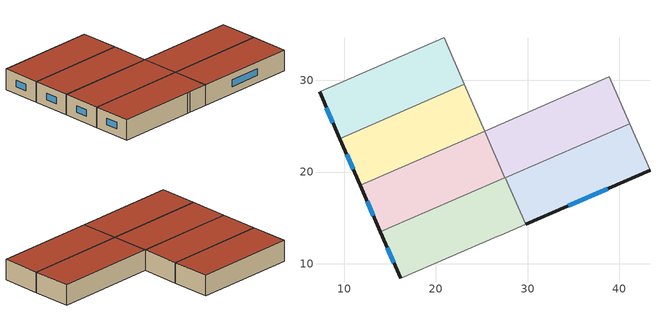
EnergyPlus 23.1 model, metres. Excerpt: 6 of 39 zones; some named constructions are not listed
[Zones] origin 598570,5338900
5e30c5bbadaff8ec_F2_dwelling_0
 floor to 5e30c5bbadaff8ec_F1_dwelling_0 (EU_floor_Construction): 27.56,19.39 29.78,14.31 27.05,13.13 26.74,13 16.16,8.41 13.95,13.48 z6
 wall outside (EU_wall_Construction): 13.95,13.48 16.16,8.41 z6:9
 wall adiabatic (EU_wall_Construction): 16.16,8.41 26.74,13 27.05,13.13 29.78,14.31 z6:9
 wall to 5e30c5bbadaff8ec_F2_dwelling_1 (EU_wall_Construction): 29.78,14.31 27.56,19.39 z6:9
 wall to 5e30c5bbadaff8ec_F2_dwelling_2 (EU_wall_Construction): 27.53,19.38 13.95,13.48 z6:9
 wall to 5e30c5bbadaff8ec_F2_dwelling_3 (EU_wall_Construction): 27.56,19.39 27.53,19.38 z6:9
 window (EU_Window_Construction): 14.7,11.75 15.41,10.13 z7.02:7.98
 roof outside (EU_roof_Construction): 27.05,13.13 29.78,14.31 27.56,19.39 13.95,13.48 16.16,8.41 26.74,13 z9
5e30c5bbadaff8ec_F2_dwelling_1
 floor to 5e30c5bbadaff8ec_F1_dwelling_1 (EU_floor_Construction): 41.11,25.29 43.34,20.18 29.8,14.32 29.78,14.31 27.56,19.39 z6
 wall outside (EU_wall_Construction): 29.8,14.32 43.34,20.18 z6:9
 wall adiabatic (EU_wall_Construction): 43.34,20.18 41.11,25.29 / 29.78,14.31 29.8,14.32 z6:9
 wall to 5e30c5bbadaff8ec_F2_dwelling_3 (EU_wall_Construction): 41.11,25.29 27.56,19.39 z6:9
 window (EU_Window_Construction): 34.41,16.31 38.73,18.19 z7.02:7.98
 roof outside (EU_roof_Construction): 43.34,20.18 41.11,25.29 27.56,19.39 29.78,14.31 29.8,14.32 z9
5e30c5bbadaff8ec_F2_dwelling_2
 floor to 5e30c5bbadaff8ec_F1_dwelling_2 (EU_floor_Construction): 25.32,24.47 27.53,19.38 13.95,13.48 11.74,18.56 z6
 wall outside (EU_wall_Construction): 11.74,18.56 13.95,13.48 z6:9
 wall to 5e30c5bbadaff8ec_F2_dwelling_3 (EU_wall_Construction): 27.53,19.38 25.32,24.47 z6:9
 wall to 5e30c5bbadaff8ec_F2_dwelling_4 (EU_wall_Construction): 25.32,24.46 11.74,18.56 z6:9
 window (EU_Window_Construction): 12.5,16.83 13.2,15.21 z7.02:7.98
 roof outside (EU_roof_Construction): 27.53,19.38 25.32,24.47 11.74,18.56 13.95,13.48 z9
5e30c5bbadaff8ec_F2_dwelling_3
 floor to 5e30c5bbadaff8ec_F1_dwelling_3 (EU_floor_Construction): 38.89,30.37 41.11,25.29 27.53,19.38 25.32,24.47 z6
 wall adiabatic (EU_wall_Construction): 41.11,25.29 38.89,30.37 z6:9
 wall to 5e30c5bbadaff8ec_F2_dwelling_5 (EU_wall_Construction): 38.89,30.37 25.32,24.47 z6:9
 roof outside (EU_roof_Construction): 41.11,25.29 38.89,30.37 25.32,24.47 27.53,19.38 z9
5e30c5bbadaff8ec_F2_dwelling_4
 floor to 5e30c5bbadaff8ec_F1_dwelling_4 (EU_floor_Construction): 23.1,29.55 25.32,24.46 11.74,18.56 9.53,23.65 z6
 wall outside (EU_wall_Construction): 9.53,23.65 11.74,18.56 z6:9
 wall to 5e30c5bbadaff8ec_F2_dwelling_5 (EU_wall_Construction): 25.32,24.46 23.1,29.55 z6:9
 wall to 5e30c5bbadaff8ec_F2_dwelling_6 (EU_wall_Construction): 23.1,29.55 9.53,23.65 z6:9
 window (EU_Window_Construction): 10.28,21.92 10.99,20.29 z7.02:7.98
 roof outside (EU_roof_Construction): 25.32,24.46 23.1,29.55 9.53,23.65 11.74,18.56 z9
5e30c5bbadaff8ec_F2_dwelling_6
 floor to 5e30c5bbadaff8ec_F1_dwelling_6 (EU_floor_Construction): 20.89,34.64 23.1,29.55 9.53,23.65 7.32,28.74 z6
 wall outside (EU_wall_Construction): 7.32,28.74 9.53,23.65 z6:9
 wall to 5e30c5bbadaff8ec_F2_dwelling_7 (EU_wall_Construction): 23.1,29.55 20.89,34.64 z6:9
 wall to 5e30c5bbadaff8ec_F2_dwelling_8 (EU_wall_Construction): 20.88,34.64 7.32,28.74 z6:9
 window (EU_Window_Construction): 8.07,27.01 8.78,25.38 z7.02:7.98
 roof outside (EU_roof_Construction): 23.1,29.55 20.89,34.64 7.32,28.74 9.53,23.65 z9
[HVACTEMPLATE:THERMOSTAT] Constant Heating Setpoint=20; Constant Cooling Setpoint=50
EU_HeatOnly_5e30c5bbadaff8ec_F0_dwelling_0; EU_HeatOnly_5e30c5bbadaff8ec_F0_dwelling_1; EU_HeatOnly_5e30c5bbadaff8ec_F0_dwelling_2; EU_HeatOnly_5e30c5bbadaff8ec_F0_dwelling_3; EU_HeatOnly_5e30c5bbadaff8ec_F0_dwelling_4; EU_HeatOnly_5e30c5bbadaff8ec_F0_dwelling_5; EU_HeatOnly_5e30c5bbadaff8ec_F0_dwelling_6; EU_HeatOnly_5e30c5bbadaff8ec_F0_dwelling_7; EU_HeatOnly_5e30c5bbadaff8ec_F0_dwelling_8; EU_HeatOnly_5e30c5bbadaff8ec_F0_dwelling_9; EU_HeatOnly_5e30c5bbadaff8ec_F0_dwelling_10; EU_HeatOnly_5e30c5bbadaff8ec_F0_dwelling_11; EU_HeatOnly_5e30c5bbadaff8ec_F0_dwelling_12; EU_HeatOnly_5e30c5bbadaff8ec_F1_dwelling_0; EU_HeatOnly_5e30c5bbadaff8ec_F1_dwelling_1; EU_HeatOnly_5e30c5bbadaff8ec_F1_dwelling_2; EU_HeatOnly_5e30c5bbadaff8ec_F1_dwelling_3; EU_HeatOnly_5e30c5bbadaff8ec_F1_dwelling_4; EU_HeatOnly_5e30c5bbadaff8ec_F1_dwelling_5; EU_HeatOnly_5e30c5bbadaff8ec_F1_dwelling_6; EU_HeatOnly_5e30c5bbadaff8ec_F1_dwelling_7; EU_HeatOnly_5e30c5bbadaff8ec_F1_dwelling_8; EU_HeatOnly_5e30c5bbadaff8ec_F1_dwelling_9; EU_HeatOnly_5e30c5bbadaff8ec_F1_dwelling_10; EU_HeatOnly_5e30c5bbadaff8ec_F1_dwelling_11; EU_HeatOnly_5e30c5bbadaff8ec_F1_dwelling_12; EU_HeatOnly_5e30c5bbadaff8ec_F2_dwelling_0; EU_HeatOnly_5e30c5bbadaff8ec_F2_dwelling_1; EU_HeatOnly_5e30c5bbadaff8ec_F2_dwelling_2; EU_HeatOnly_5e30c5bbadaff8ec_F2_dwelling_3; EU_HeatOnly_5e30c5bbadaff8ec_F2_dwelling_4; EU_HeatOnly_5e30c5bbadaff8ec_F2_dwelling_5; EU_HeatOnly_5e30c5bbadaff8ec_F2_dwelling_6; EU_HeatOnly_5e30c5bbadaff8ec_F2_dwelling_7; EU_HeatOnly_5e30c5bbadaff8ec_F2_dwelling_8; EU_HeatOnly_5e30c5bbadaff8ec_F2_dwelling_9; EU_HeatOnly_5e30c5bbadaff8ec_F2_dwelling_10; EU_HeatOnly_5e30c5bbadaff8ec_F2_dwelling_11; EU_HeatOnly_5e30c5bbadaff8ec_F2_dwelling_12
[SCHEDULE:CONSTANT]
Name | Hourly Value
EU_AlwaysOn | 1
EU_CoolingOff | 0
[SCHEDULE:FILE] Column Number=1; Rows to Skip at Top=0; Number of Hours of Data=8760; Column Separator=Comma; Interpolate to Timestep=No; Minutes per Item=60; Adjust Schedule for Daylight Savings=Yes
Name | File
EU_Step8_GainSchedule_5e30c5bbadaff8ec_F1_dwelling_9_f000 | ../../schedules/5e30c5bbadaff8ec/5e30c5bbadaff8ec_F1_dwelling_9_f000_gain.csv
EU_Step8_GainSchedule_5e30c5bbadaff8ec_F1_dwelling_10_f000 | ../../schedules/5e30c5bbadaff8ec/5e30c5bbadaff8ec_F1_dwelling_10_f000_gain.csv
EU_Step8_GainSchedule_5e30c5bbadaff8ec_F1_dwelling_11_f000 | ../../schedules/5e30c5bbadaff8ec/5e30c5bbadaff8ec_F1_dwelling_11_f000_gain.csv
EU_Step8_GainSchedule_5e30c5bbadaff8ec_F1_dwelling_12_f000 | ../../schedules/5e30c5bbadaff8ec/5e30c5bbadaff8ec_F1_dwelling_12_f000_gain.csv
EU_Step8_GainSchedule_5e30c5bbadaff8ec_F2_dwelling_0_f000 | ../../schedules/5e30c5bbadaff8ec/5e30c5bbadaff8ec_F2_dwelling_0_f000_gain.csv
EU_Step8_GainSchedule_5e30c5bbadaff8ec_F2_dwelling_1_f000 | ../../schedules/5e30c5bbadaff8ec/5e30c5bbadaff8ec_F2_dwelling_1_f000_gain.csv
EU_Step8_GainSchedule_5e30c5bbadaff8ec_F2_dwelling_2_f000 | ../../schedules/5e30c5bbadaff8ec/5e30c5bbadaff8ec_F2_dwelling_2_f000_gain.csv
EU_Step8_GainSchedule_5e30c5bbadaff8ec_F2_dwelling_3_f000 | ../../schedules/5e30c5bbadaff8ec/5e30c5bbadaff8ec_F2_dwelling_3_f000_gain.csv
EU_Step8_GainSchedule_5e30c5bbadaff8ec_F2_dwelling_4_f000 | ../../schedules/5e30c5bbadaff8ec/5e30c5bbadaff8ec_F2_dwelling_4_f000_gain.csv
EU_Step8_GainSchedule_5e30c5bbadaff8ec_F2_dwelling_5_f000 | ../../schedules/5e30c5bbadaff8ec/5e30c5bbadaff8ec_F2_dwelling_5_f000_gain.csv
EU_Step8_GainSchedule_5e30c5bbadaff8ec_F2_dwelling_6_f000 | ../../schedules/5e30c5bbadaff8ec/5e30c5bbadaff8ec_F2_dwelling_6_f000_gain.csv
EU_Step8_GainSchedule_5e30c5bbadaff8ec_F2_dwelling_7_f000 | ../../schedules/5e30c5bbadaff8ec/5e30c5bbadaff8ec_F2_dwelling_7_f000_gain.csv
EU_Step8_GainSchedule_5e30c5bbadaff8ec_F2_dwelling_8_f000 | ../../schedules/5e30c5bbadaff8ec/5e30c5bbadaff8ec_F2_dwelling_8_f000_gain.csv
EU_Step8_GainSchedule_5e30c5bbadaff8ec_F2_dwelling_9_f000 | ../../schedules/5e30c5bbadaff8ec/5e30c5bbadaff8ec_F2_dwelling_9_f000_gain.csv
EU_Step8_GainSchedule_5e30c5bbadaff8ec_F2_dwelling_10_f000 | ../../schedules/5e30c5bbadaff8ec/5e30c5bbadaff8ec_F2_dwelling_10_f000_gain.csv
EU_Step8_GainSchedule_5e30c5bbadaff8ec_F2_dwelling_11_f000 | ../../schedules/5e30c5bbadaff8ec/5e30c5bbadaff8ec_F2_dwelling_11_f000_gain.csv
EU_Step8_GainSchedule_5e30c5bbadaff8ec_F2_dwelling_12_f000 | ../../schedules/5e30c5bbadaff8ec/5e30c5bbadaff8ec_F2_dwelling_12_f000_gain.csv
